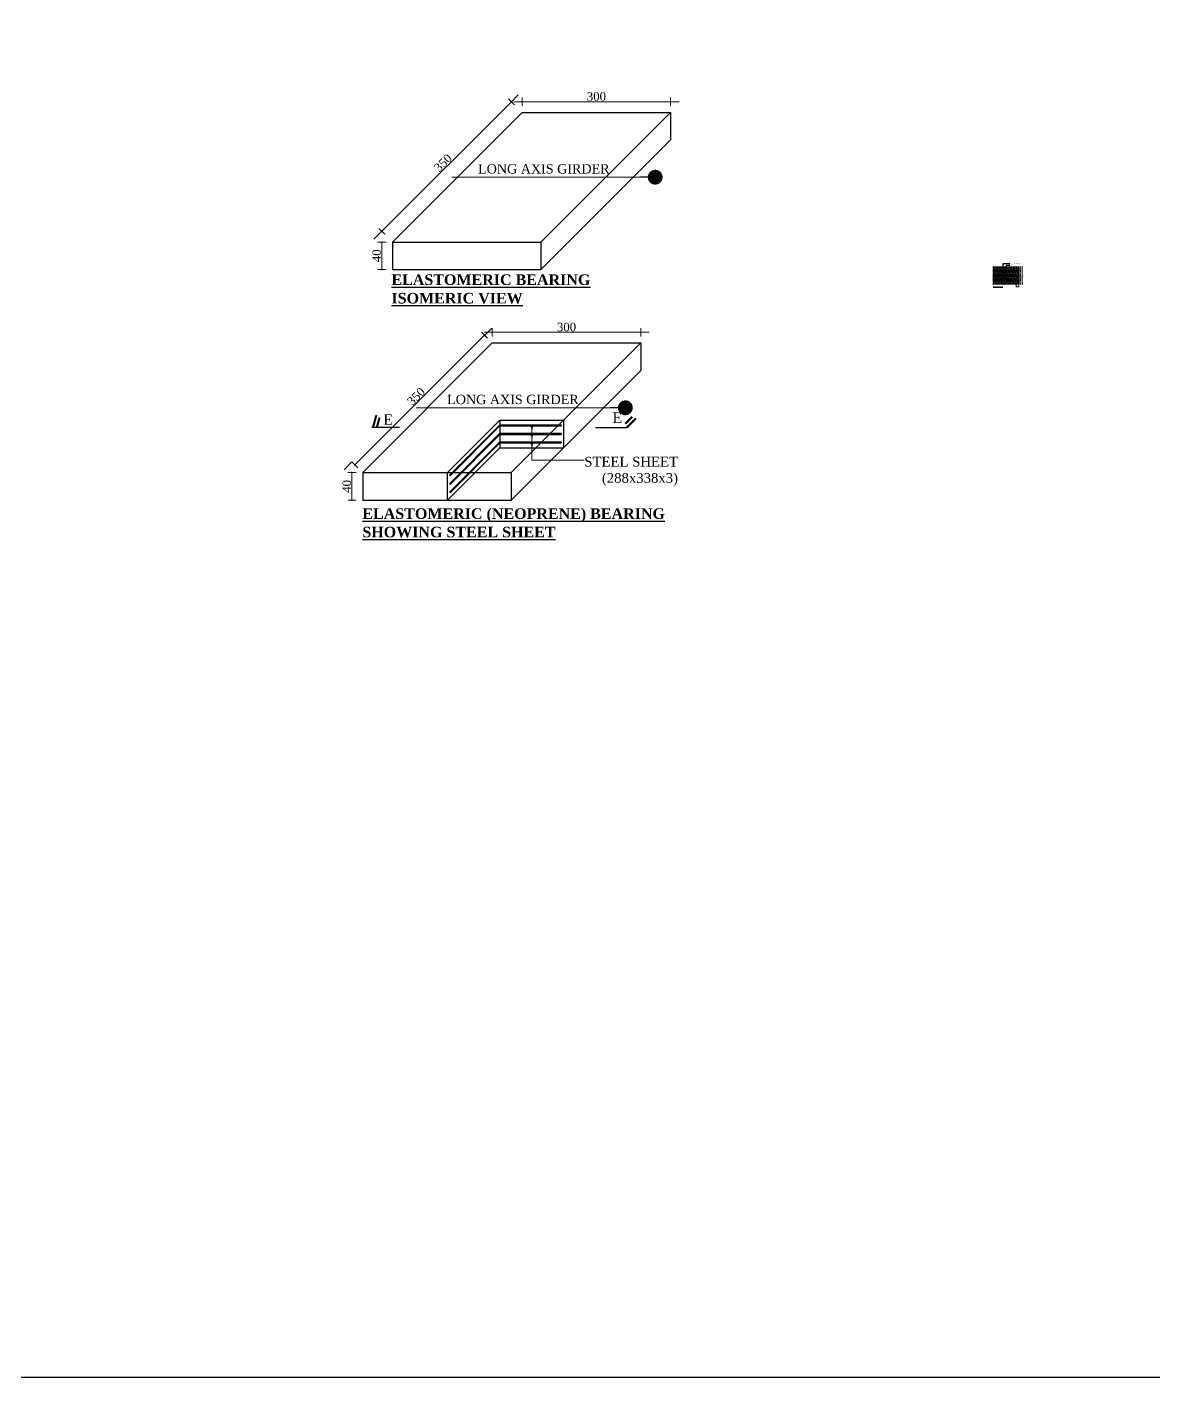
# Model space of a CAD drawing. Header units: millimetres. Extents: x -11624 to 10878, y 376 to 14439.
# Drawn here: x -8865 to -6208, y 2016 to 5198 of the extents above; entities that cross this region are included whole.
import ezdxf

# ---------------------------------------------------------------- set-up
doc = ezdxf.new("R2010")
doc.units = ezdxf.units.MM
doc.header["$LTSCALE"] = 4
for name, color, linetype in [('Bearing  peat', 11, 'Continuous'), ('dim', 4, 'Continuous'), ('Girder Line', 11, 'Continuous'), ('Hatching', 35, 'Continuous'), ('Text', 7, 'Continuous')]:
    doc.layers.add(name, color=color, linetype=linetype)
doc.layers.add('Dimision', color=4, linetype='Continuous', lineweight=18)
doc.styles.get("Standard").update_dxf_attribs({"font": 'times.ttf'})
doc.dimstyles.new('Copy of ISO-90', dxfattribs={"dimtxt": 90, "dimasz": 0.7, "dimexe": 1, "dimexo": 60, "dimgap": 75, "dimtad": 1, "dimdec": 0, "dimlfac": -1, "dimzin": 1, "dimdsep": 46, "dimtxsty": 'Standard', "dimblk": 'DIM', "dimcen": 60, "dimclrd": 256, "dimclre": 256, "dimclrt": 256, "dimadec": 0, "dimazin": 0, "dimtfac": 1, "dimtdec": 0, "dimtix": 1, "dimtofl": 0, "dimtmove": 0, "dimatfit": 3, "dimldrblk": 'DOT', "dimfxl": 60, "dimfxlon": 1, "dimtolj": 1, "dimlwd": -1, "dimarcsym": 0})
doc.dimstyles.new('dim_2', dxfattribs={"dimscale": 0, "dimtxt": 20, "dimasz": 0.025, "dimexe": 10, "dimexo": 10, "dimgap": 2, "dimtad": 1, "dimdec": 0, "dimtxsty": 'Standard', "dimblk": 'D_TIC', "dimcen": 0, "dimclrd": 256, "dimclre": 256, "dimclrt": 256, "dimadec": 0, "dimazin": 0, "dimtfac": 1, "dimtdec": 0, "dimtix": 1, "dimtmove": 0, "dimatfit": 3, "dimldrblk": 'DOT', "dimfxl": 10, "dimfxlon": 1, "dimlwd": -1, "dimlwe": -1, "dimarcsym": 0})
doc.dimstyles.new('ISO-25', dxfattribs={"dimtxt": 15, "dimasz": 15, "dimexe": 20, "dimexo": 10.625, "dimgap": 15, "dimtad": 1, "dimdec": 1, "dimdsep": 46, "dimtxsty": 'Standard', "dimblk": 'DOT', "dimcen": 2.5, "dimclrd": 256, "dimclre": 256, "dimclrt": 256, "dimadec": 0, "dimazin": 0, "dimtfac": 1, "dimtdec": 1, "dimtix": 1, "dimtmove": 0, "dimatfit": 3, "dimldrblk": 'DOT', "dimfxl": 1, "dimlwd": -1, "dimarcsym": 0})

# ---------------------------------------------------------------- blocks, each defined once
blk = doc.blocks.new('D_TIC')
at = {"layer": 'Dimision', "ltscale": 5}
for p, q in [((-60, 0), (60, 0)), ((0, 60), (0, -60))]:
    blk.add_line(p, q, dxfattribs=at)
at = {"layer": 'Dimision', "ltscale": 5, "const_width": 20}
blk.add_lwpolyline([(-10, 0, 1), (10, 0, 1)], format="xyb", close=True, dxfattribs=at)
blk = doc.blocks.new('*D16')
at = {"layer": 'Defpoints', "color": 0, "linetype": 'Continuous', "ltscale": 0.1, "transparency": 16777216}
for p in [(-6526.8, 4632.7), (-6526.8, 4592.7), (-6518.6, 4592.7)]:
    blk.add_point(p, dxfattribs=at)
at = {"layer": 'Dimision', "ltscale": 0.1, "transparency": 16777216}
for p, q in [((-6518.6, 4632.7), (-6517.1, 4632.7)), ((-6518.6, 4632.7), (-6518.6, 4592.8)), ((-6518.6, 4592.7), (-6517.1, 4592.7))]:
    blk.add_line(p, q, dxfattribs=at)
at = {"layer": 'Dimision', "linetype": 'Continuous', "ltscale": 0.1, "transparency": 16777216, "xscale": 0.015, "yscale": 0.015, "zscale": 0.015}
for p, rotation in [((-6518.6, 4632.7), 90), ((-6518.6, 4592.7), 270)]:
    blk.add_blockref('D_TIC', p, dxfattribs=dict(at, rotation=rotation))
at = {"layer": 'Dimision', "linetype": 'Continuous', "ltscale": 0.1, "transparency": 16777216, "insert": (-6516.8, 4610.9), "char_height": 1.5, "attachment_point": 5, "rotation": 90}
blk.add_mtext('40', dxfattribs=at)
blk = doc.blocks.new('_Dot')
at = {"color": 0, "linetype": 'ByBlock', "lineweight": -2}
blk.add_line((-0.5, 0), (-1, 0), dxfattribs=at)
at = {"color": 0, "linetype": 'ByBlock', "const_width": 0.5}
blk.add_lwpolyline([(-0.25, 0, 1), (0.25, 0, 1)], format="xyb", close=True, dxfattribs=at)
blk = doc.blocks.new('*D17')
at = {"layer": 'Defpoints', "color": 0, "linetype": 'Continuous', "ltscale": 0.1, "transparency": 16777216}
for p in [(-6526.8, 4585.9), (-6532.8, 4582.8), (-6526.8, 4582.8)]:
    blk.add_point(p, dxfattribs=at)
at = {"layer": 'Dimision', "ltscale": 0.1, "transparency": 16777216}
for p, q in [((-6532.8, 4585.9), (-6532.8, 4590.9)), ((-6532.8, 4585.9), (-6526.8, 4585.9)), ((-6526.8, 4585.9), (-6526.8, 4590.9))]:
    blk.add_line(p, q, dxfattribs=at)
at = {"layer": 'Dimision', "linetype": 'Continuous', "ltscale": 0.1, "transparency": 16777216, "xscale": 0.015, "yscale": 0.015, "zscale": 0.015, "rotation": 180}
blk.add_blockref('D_TIC', (-6532.8, 4585.9), dxfattribs=at)
at = {"layer": 'Dimision', "linetype": 'Continuous', "ltscale": 0.1, "transparency": 16777216, "xscale": 0.015, "yscale": 0.015, "zscale": 0.015}
blk.add_blockref('D_TIC', (-6526.8, 4585.9), dxfattribs=at)
at = {"layer": 'Dimision', "linetype": 'Continuous', "ltscale": 0.1, "transparency": 16777216, "insert": (-6529.8, 4588.7), "char_height": 1.5, "attachment_point": 5}
blk.add_mtext('6', dxfattribs=at)
blk = doc.blocks.new('*D175')
at = {"layer": 'Defpoints', "color": 0, "linetype": 'Continuous', "ltscale": 0.1, "transparency": 16777216}
for p in [(-6534.3, 4624.7), (-6526.8, 4632.7), (-6523.3, 4632.7)]:
    blk.add_point(p, dxfattribs=at)
at = {"layer": 'Dimision', "ltscale": 0.1, "transparency": 16777216}
for p, q in [((-6523.3, 4632.7), (-6521.8, 4632.7)), ((-6523.3, 4624.8), (-6523.3, 4632.7)), ((-6523.3, 4624.7), (-6521.8, 4624.7))]:
    blk.add_line(p, q, dxfattribs=at)
at = {"layer": 'Dimision', "linetype": 'Continuous', "ltscale": 0.1, "transparency": 16777216, "xscale": 0.015, "yscale": 0.015, "zscale": 0.015}
for p, rotation in [((-6523.3, 4632.7), 90), ((-6523.3, 4624.7), 270)]:
    blk.add_blockref('D_TIC', p, dxfattribs=dict(at, rotation=rotation))
at = {"layer": 'Dimision', "linetype": 'Continuous', "ltscale": 0.1, "transparency": 16777216, "insert": (-6521.6, 4628.7), "char_height": 1.5, "attachment_point": 5, "rotation": 90}
blk.add_mtext('8', dxfattribs=at)
blk = doc.blocks.new('*D64')
at = {"layer": 'Defpoints', "color": 0, "transparency": 16777216}
for p in [(-8003.3, 4691.6), (-8028.5, 4626.6), (-8003.3, 4626.6)]:
    blk.add_point(p, dxfattribs=at)
at = {"layer": 'Dimision', "transparency": 16777216}
for p, q in [((-8018.5, 4691.6), (-8038.5, 4691.6)), ((-8028.5, 4691.5), (-8028.5, 4626.6)), ((-8018.5, 4626.6), (-8038.5, 4626.6))]:
    blk.add_line(p, q, dxfattribs=at)
at = {"layer": 'Dimision', "transparency": 16777216, "xscale": 0.025, "yscale": 0.025, "zscale": 0.025}
for p, rotation in [((-8028.5, 4691.6), 90), ((-8028.5, 4626.6), 270)]:
    blk.add_blockref('D_TIC', p, dxfattribs=dict(at, rotation=rotation))
at = {"layer": 'Dimision', "transparency": 16777216, "insert": (-8040.7, 4659.1), "char_height": 20, "attachment_point": 5, "rotation": 90}
blk.add_mtext('40', dxfattribs=at)
blk = doc.blocks.new('*D181')
at = {"layer": 'Defpoints', "color": 0, "transparency": 16777216}
for p in [(-7697.6, 4997.2), (-8028.5, 4716.8), (-8003.3, 4691.6)]:
    blk.add_point(p, dxfattribs=at)
at = {"layer": 'Dimision', "transparency": 16777216}
for p, q in [((-7715.8, 5015.3), (-7729.9, 5029.5)), ((-7722.9, 5022.4), (-8028.5, 4716.8)), ((-8021.4, 4709.7), (-8035.6, 4723.8))]:
    blk.add_line(p, q, dxfattribs=at)
at = {"layer": 'Dimision', "transparency": 16777216, "xscale": 0.025, "yscale": 0.025, "zscale": 0.025}
for p, rotation in [((-7722.8, 5022.4), 45), ((-8028.5, 4716.8), 225)]:
    blk.add_blockref('D_TIC', p, dxfattribs=dict(at, rotation=rotation))
at = {"layer": 'Dimision', "transparency": 16777216, "insert": (-7884.3, 4878.2), "char_height": 20, "attachment_point": 5, "rotation": 45}
blk.add_mtext('350', dxfattribs=at)
blk = doc.blocks.new('*D182')
at = {"layer": 'Defpoints', "color": 0, "transparency": 16777216}
for p in [(-7697.6, 4997.2), (-7347.6, 5022.4), (-7347.6, 4997.2)]:
    blk.add_point(p, dxfattribs=at)
at = {"layer": 'Dimision', "transparency": 16777216}
for p, q in [((-7697.6, 5012.4), (-7697.6, 5032.4)), ((-7347.6, 5012.4), (-7347.6, 5032.4)), ((-7697.6, 5022.4), (-7347.7, 5022.4))]:
    blk.add_line(p, q, dxfattribs=at)
at = {"layer": 'Dimision', "transparency": 16777216, "xscale": 0.025, "yscale": 0.025, "zscale": 0.025, "rotation": 180}
blk.add_blockref('D_TIC', (-7697.6, 5022.4), dxfattribs=at)
at = {"layer": 'Dimision', "transparency": 16777216, "xscale": 0.025, "yscale": 0.025, "zscale": 0.025}
blk.add_blockref('D_TIC', (-7347.6, 5022.4), dxfattribs=at)
at = {"layer": 'Dimision', "transparency": 16777216, "insert": (-7522.6, 5034.6), "char_height": 20, "attachment_point": 5}
blk.add_mtext('300', dxfattribs=at)
blk = doc.blocks.new('*D65')
at = {"layer": 'Defpoints', "color": 0, "transparency": 16777216}
for p in [(-8073.6, 4147.9), (-8098.8, 4082.9), (-8073.6, 4082.9)]:
    blk.add_point(p, dxfattribs=at)
at = {"layer": 'Dimision', "transparency": 16777216}
for p, q in [((-8088.8, 4147.9), (-8108.8, 4147.9)), ((-8098.8, 4147.9), (-8098.8, 4083)), ((-8088.8, 4082.9), (-8108.8, 4082.9))]:
    blk.add_line(p, q, dxfattribs=at)
at = {"layer": 'Dimision', "transparency": 16777216, "xscale": 0.025, "yscale": 0.025, "zscale": 0.025}
for p, rotation in [((-8098.8, 4147.9), 90), ((-8098.8, 4082.9), 270)]:
    blk.add_blockref('D_TIC', p, dxfattribs=dict(at, rotation=rotation))
at = {"layer": 'Dimision', "transparency": 16777216, "insert": (-8111, 4115.4), "char_height": 20, "attachment_point": 5, "rotation": 90}
blk.add_mtext('40', dxfattribs=at)
blk = doc.blocks.new('*D183')
at = {"layer": 'Defpoints', "color": 0, "transparency": 16777216}
for p in [(-7768, 4453.6), (-8091.8, 4166.1), (-8073.6, 4147.9)]:
    blk.add_point(p, dxfattribs=at)
at = {"layer": 'Dimision', "transparency": 16777216}
for p, q in [((-7786.2, 4471.7), (-8091.8, 4166.1)), ((-7779.1, 4464.7), (-7793.2, 4478.8)), ((-8084.7, 4159), (-8098.9, 4173.2))]:
    blk.add_line(p, q, dxfattribs=at)
at = {"layer": 'Dimision', "transparency": 16777216, "xscale": 0.025, "yscale": 0.025, "zscale": 0.025}
for p, rotation in [((-7786.1, 4471.7), 45), ((-8091.8, 4166.1), 225)]:
    blk.add_blockref('D_TIC', p, dxfattribs=dict(at, rotation=rotation))
at = {"layer": 'Dimision', "transparency": 16777216, "insert": (-7947.6, 4327.5), "char_height": 20, "attachment_point": 5, "rotation": 45}
blk.add_mtext('350', dxfattribs=at)
blk = doc.blocks.new('*D184')
at = {"layer": 'Defpoints', "color": 0, "transparency": 16777216}
for p in [(-7418, 4478.8), (-7768, 4453.6), (-7418, 4453.6)]:
    blk.add_point(p, dxfattribs=at)
at = {"layer": 'Dimision', "transparency": 16777216}
for p, q in [((-7768, 4468.8), (-7768, 4488.8)), ((-7418, 4468.8), (-7418, 4488.8)), ((-7768, 4478.8), (-7418, 4478.8))]:
    blk.add_line(p, q, dxfattribs=at)
at = {"layer": 'Dimision', "transparency": 16777216, "xscale": 0.025, "yscale": 0.025, "zscale": 0.025, "rotation": 180}
blk.add_blockref('D_TIC', (-7768, 4478.8), dxfattribs=at)
at = {"layer": 'Dimision', "transparency": 16777216, "xscale": 0.025, "yscale": 0.025, "zscale": 0.025}
blk.add_blockref('D_TIC', (-7418, 4478.8), dxfattribs=at)
at = {"layer": 'Dimision', "transparency": 16777216, "insert": (-7593, 4491), "char_height": 20, "attachment_point": 5}
blk.add_mtext('300', dxfattribs=at)
blk = doc.blocks.new('DIM')
at = {"layer": 'dim'}
for p, q in [((0, -101.4), (0, 101.4)), ((-101.4, 0), (101.4, 0))]:
    blk.add_line(p, q, dxfattribs=at)
at = {"layer": 'dim', "const_width": 25.35}
blk.add_lwpolyline([(-12.68, 0, 1), (12.68, 0, 1)], format="xyb", close=True, dxfattribs=at)
blk = doc.blocks.new('*D186')
at = {"layer": 'Defpoints', "color": 0, "linetype": 'Continuous', "ltscale": 0.1, "transparency": 16777216}
for p in [(-6534.3, 4624.7), (-6534.3, 4621.7), (-6523.3, 4621.7)]:
    blk.add_point(p, dxfattribs=at)
at = {"layer": 'Dimision', "ltscale": 0.1, "transparency": 16777216}
for p, q in [((-6523.3, 4624.7), (-6521.8, 4624.7)), ((-6523.3, 4624.7), (-6523.3, 4621.8)), ((-6523.3, 4621.7), (-6521.8, 4621.7))]:
    blk.add_line(p, q, dxfattribs=at)
at = {"layer": 'Dimision', "linetype": 'Continuous', "ltscale": 0.1, "transparency": 16777216, "xscale": 0.015, "yscale": 0.015, "zscale": 0.015}
for p, rotation in [((-6523.3, 4624.7), 90), ((-6523.3, 4621.7), 270)]:
    blk.add_blockref('D_TIC', p, dxfattribs=dict(at, rotation=rotation))
at = {"layer": 'Dimision', "linetype": 'Continuous', "ltscale": 0.1, "transparency": 16777216, "insert": (-6521.6, 4623.2), "char_height": 1.5, "attachment_point": 5, "rotation": 90}
blk.add_mtext('3', dxfattribs=at)
blk = doc.blocks.new('*D187')
at = {"layer": 'Defpoints', "color": 0, "linetype": 'Continuous', "ltscale": 0.1, "transparency": 16777216}
for p in [(-6534.3, 4621.7), (-6534.3, 4614.2), (-6523.3, 4614.2)]:
    blk.add_point(p, dxfattribs=at)
at = {"layer": 'Dimision', "ltscale": 0.1, "transparency": 16777216}
for p, q in [((-6523.3, 4621.7), (-6521.8, 4621.7)), ((-6523.3, 4621.7), (-6523.3, 4614.3)), ((-6523.3, 4614.2), (-6521.8, 4614.2))]:
    blk.add_line(p, q, dxfattribs=at)
at = {"layer": 'Dimision', "linetype": 'Continuous', "ltscale": 0.1, "transparency": 16777216, "xscale": 0.015, "yscale": 0.015, "zscale": 0.015}
for p, rotation in [((-6523.3, 4621.7), 90), ((-6523.3, 4614.2), 270)]:
    blk.add_blockref('D_TIC', p, dxfattribs=dict(at, rotation=rotation))
at = {"layer": 'Dimision', "linetype": 'Continuous', "ltscale": 0.1, "transparency": 16777216, "insert": (-6521.6, 4618), "char_height": 1.5, "attachment_point": 5, "rotation": 90}
blk.add_mtext('8', dxfattribs=at)
blk = doc.blocks.new('*D188')
at = {"layer": 'Defpoints', "color": 0, "linetype": 'Continuous', "ltscale": 0.1, "transparency": 16777216}
for p in [(-6534.3, 4614.2), (-6534.3, 4611.2), (-6523.3, 4611.2)]:
    blk.add_point(p, dxfattribs=at)
at = {"layer": 'Dimision', "ltscale": 0.1, "transparency": 16777216}
for p, q in [((-6523.3, 4614.2), (-6521.8, 4614.2)), ((-6523.3, 4614.2), (-6523.3, 4611.3)), ((-6523.3, 4611.2), (-6521.8, 4611.2))]:
    blk.add_line(p, q, dxfattribs=at)
at = {"layer": 'Dimision', "linetype": 'Continuous', "ltscale": 0.1, "transparency": 16777216, "xscale": 0.015, "yscale": 0.015, "zscale": 0.015}
for p, rotation in [((-6523.3, 4614.2), 90), ((-6523.3, 4611.2), 270)]:
    blk.add_blockref('D_TIC', p, dxfattribs=dict(at, rotation=rotation))
at = {"layer": 'Dimision', "linetype": 'Continuous', "ltscale": 0.1, "transparency": 16777216, "insert": (-6521.6, 4612.7), "char_height": 1.5, "attachment_point": 5, "rotation": 90}
blk.add_mtext('3', dxfattribs=at)
blk = doc.blocks.new('*D189')
at = {"layer": 'Defpoints', "color": 0, "linetype": 'Continuous', "ltscale": 0.1, "transparency": 16777216}
for p in [(-6534.3, 4611.2), (-6534.3, 4603.7), (-6523.3, 4603.7)]:
    blk.add_point(p, dxfattribs=at)
at = {"layer": 'Dimision', "ltscale": 0.1, "transparency": 16777216}
for p, q in [((-6523.3, 4611.2), (-6521.8, 4611.2)), ((-6523.3, 4611.2), (-6523.3, 4603.8)), ((-6523.3, 4603.7), (-6521.8, 4603.7))]:
    blk.add_line(p, q, dxfattribs=at)
at = {"layer": 'Dimision', "linetype": 'Continuous', "ltscale": 0.1, "transparency": 16777216, "xscale": 0.015, "yscale": 0.015, "zscale": 0.015}
for p, rotation in [((-6523.3, 4611.2), 90), ((-6523.3, 4603.7), 270)]:
    blk.add_blockref('D_TIC', p, dxfattribs=dict(at, rotation=rotation))
at = {"layer": 'Dimision', "linetype": 'Continuous', "ltscale": 0.1, "transparency": 16777216, "insert": (-6521.6, 4607.5), "char_height": 1.5, "attachment_point": 5, "rotation": 90}
blk.add_mtext('8', dxfattribs=at)
blk = doc.blocks.new('*D190')
at = {"layer": 'Defpoints', "color": 0, "linetype": 'Continuous', "ltscale": 0.1, "transparency": 16777216}
for p in [(-6534.3, 4603.7), (-6534.3, 4600.7), (-6523.3, 4600.7)]:
    blk.add_point(p, dxfattribs=at)
at = {"layer": 'Dimision', "ltscale": 0.1, "transparency": 16777216}
for p, q in [((-6523.3, 4603.7), (-6521.8, 4603.7)), ((-6523.3, 4603.7), (-6523.3, 4600.8)), ((-6523.3, 4600.7), (-6521.8, 4600.7))]:
    blk.add_line(p, q, dxfattribs=at)
at = {"layer": 'Dimision', "linetype": 'Continuous', "ltscale": 0.1, "transparency": 16777216, "xscale": 0.015, "yscale": 0.015, "zscale": 0.015}
for p, rotation in [((-6523.3, 4603.7), 90), ((-6523.3, 4600.7), 270)]:
    blk.add_blockref('D_TIC', p, dxfattribs=dict(at, rotation=rotation))
at = {"layer": 'Dimision', "linetype": 'Continuous', "ltscale": 0.1, "transparency": 16777216, "insert": (-6521.6, 4602.2), "char_height": 1.5, "attachment_point": 5, "rotation": 90}
blk.add_mtext('3', dxfattribs=at)
blk = doc.blocks.new('*D191')
at = {"layer": 'Defpoints', "color": 0, "linetype": 'Continuous', "ltscale": 0.1, "transparency": 16777216}
for p in [(-6534.3, 4600.7), (-6526.8, 4592.7), (-6523.3, 4592.7)]:
    blk.add_point(p, dxfattribs=at)
at = {"layer": 'Dimision', "ltscale": 0.1, "transparency": 16777216}
for p, q in [((-6523.3, 4600.7), (-6521.8, 4600.7)), ((-6523.3, 4600.7), (-6523.3, 4592.8)), ((-6523.3, 4592.7), (-6521.8, 4592.7))]:
    blk.add_line(p, q, dxfattribs=at)
at = {"layer": 'Dimision', "linetype": 'Continuous', "ltscale": 0.1, "transparency": 16777216, "xscale": 0.015, "yscale": 0.015, "zscale": 0.015}
for p, rotation in [((-6523.3, 4600.7), 90), ((-6523.3, 4592.7), 270)]:
    blk.add_blockref('D_TIC', p, dxfattribs=dict(at, rotation=rotation))
at = {"layer": 'Dimision', "linetype": 'Continuous', "ltscale": 0.1, "transparency": 16777216, "insert": (-6521.6, 4596.7), "char_height": 1.5, "attachment_point": 5, "rotation": 90}
blk.add_mtext('8', dxfattribs=at)

msp = doc.modelspace()

# ---------------------------------------------------------------- hatches: boundary and pattern name
at = {"layer": 'Hatching', "linetype": 'Continuous'}
h = msp.add_hatch(dxfattribs=at)
h.set_pattern_fill('DOTS', color=256, scale=0.5, angle=60, style=0)
h.paths.add_polyline_path([(-6526.83, 4632.75), (-6586.83, 4632.75), (-6586.83, 4629.88), (-6586.21, 4629.88), (-6587.45, 4628.51), (-6586.83, 4628.51), (-6586.83, 4624.75), (-6534.33, 4624.75, -1), (-6534.33, 4621.75), (-6586.83, 4621.75), (-6586.83, 4618.18), (-6586.21, 4618.18), (-6587.45, 4616.81), (-6586.83, 4616.81), (-6586.83, 4614.25), (-6534.33, 4614.25, -1), (-6534.33, 4611.25), (-6586.83, 4611.25), (-6586.83, 4608.12), (-6586.21, 4608.12), (-6587.45, 4606.75), (-6586.83, 4606.75), (-6586.83, 4603.75), (-6534.33, 4603.75, -1), (-6534.33, 4600.75), (-6586.83, 4600.75), (-6586.83, 4597.7), (-6586.21, 4597.7), (-6587.45, 4596.34), (-6586.83, 4596.34), (-6586.83, 4592.75), (-6526.83, 4592.75)])
h = msp.add_hatch(dxfattribs=at)
h.set_pattern_fill('LINE', color=256, scale=0.23, angle=60, style=0)
h.paths.add_polyline_path([(-6534.33, 4624.75), (-6586.83, 4624.75), (-6586.83, 4621.75), (-6534.33, 4621.75, 1)])
h.paths.add_polyline_path([(-6534.33, 4614.25), (-6586.83, 4614.25), (-6586.83, 4611.25), (-6534.33, 4611.25, 1)])
h.paths.add_polyline_path([(-6534.33, 4603.75), (-6586.83, 4603.75), (-6586.83, 4600.75), (-6534.33, 4600.75, 1)])
at = {"layer": 'Hatching', "linetype": 'Continuous', "ltscale": 0.1}
h = msp.add_hatch(color=256, dxfattribs=at)
h.paths.add_polyline_path([(-7605.89, 4259.67), (-7607.73, 4257.84), (-7605.89, 4257.84)], flags=17)
h.paths.add_polyline_path([(-7605.89, 4260.84), (-7749.89, 4260.84), (-7749.89, 4257.84), (-7607.73, 4257.84), (-7605.89, 4259.67)])
h.paths.add_polyline_path([(-7749.89, 4257.84), (-7749.89, 4260.84), (-7867.64, 4143.09), (-7867.64, 4141.93), (-7865.8, 4141.93)])
h.paths.add_polyline_path([(-7865.8, 4141.93), (-7867.64, 4141.93), (-7867.64, 4140.09)])
h = msp.add_hatch(color=256, dxfattribs=at)
h.paths.add_polyline_path([(-7605.89, 4239.67), (-7607.73, 4237.84), (-7605.89, 4237.84)], flags=17)
h.paths.add_polyline_path([(-7605.89, 4240.84), (-7749.89, 4240.84), (-7749.89, 4237.84), (-7607.73, 4237.84), (-7605.89, 4239.67)])
h.paths.add_polyline_path([(-7749.89, 4237.84), (-7749.89, 4240.84), (-7867.64, 4123.09), (-7867.64, 4121.93), (-7865.8, 4121.93)])
h.paths.add_polyline_path([(-7865.8, 4121.93), (-7867.64, 4121.93), (-7867.64, 4120.09)])
h = msp.add_hatch(color=256, dxfattribs=at)
h.paths.add_polyline_path([(-7605.89, 4219.67), (-7607.73, 4217.84), (-7605.89, 4217.84)], flags=17)
h.paths.add_polyline_path([(-7605.89, 4220.84), (-7749.89, 4220.84), (-7749.89, 4217.84), (-7607.73, 4217.84), (-7605.89, 4219.67)])
h.paths.add_polyline_path([(-7749.89, 4217.84), (-7749.89, 4220.84), (-7867.64, 4103.09), (-7867.64, 4101.93), (-7865.8, 4101.93)])
h.paths.add_polyline_path([(-7865.8, 4101.93), (-7867.64, 4101.93), (-7867.64, 4100.09)])

# ---------------------------------------------------------------- linework, layer by layer
at = {"layer": 'Bearing  peat', "linetype": 'Continuous', "ltscale": 3}
for p, q in [((-8003.28, 4691.56), (-7697.63, 4997.21)), ((-7697.63, 4997.21), (-7347.63, 4997.21)), ((-7653.28, 4691.56), (-7347.63, 4997.21)), ((-7347.63, 4997.21), (-7347.63, 4932.21)), ((-7653.28, 4626.56), (-7347.63, 4932.21)), ((-8003.28, 4691.56), (-7653.28, 4691.56)), ((-8003.28, 4691.56), (-8003.28, 4626.56)), ((-7653.28, 4691.56), (-7653.28, 4626.56)), ((-8003.28, 4626.56), (-7653.28, 4626.56)), ((-6586.83, 4632.75), (-6526.83, 4632.75)), ((-6526.83, 4592.75), (-6526.83, 4632.75)), ((-6586.83, 4592.75), (-6526.83, 4592.75)), ((-8073.64, 4147.93), (-7767.99, 4453.58)), ((-7767.99, 4453.58), (-7417.99, 4453.58)), ((-7723.64, 4147.93), (-7417.99, 4453.58)), ((-7417.99, 4453.58), (-7417.99, 4388.58)), ((-7723.64, 4082.93), (-7417.99, 4388.58)), ((-7873.64, 4147.93), (-7749.89, 4271.67)), ((-7749.89, 4271.84), (-7599.89, 4271.84)), ((-7749.89, 4271.67), (-7749.89, 4206.67)), ((-7599.89, 4271.67), (-7599.89, 4206.67)), ((-7867.64, 4143.16), (-7749.89, 4260.9)), ((-7867.64, 4140.16), (-7749.89, 4257.9)), ((-7867.64, 4123.09), (-7749.89, 4240.84)), ((-7867.64, 4120.09), (-7749.89, 4237.84)), ((-7749.89, 4260.84), (-7605.89, 4260.84)), ((-7749.89, 4257.84), (-7605.89, 4257.84)), ((-7749.89, 4240.84), (-7605.89, 4240.84)), ((-7749.89, 4237.84), (-7605.89, 4237.84)), ((-7605.89, 4260.84), (-7605.89, 4257.84)), ((-7605.89, 4240.84), (-7605.89, 4237.84)), ((-7873.64, 4082.93), (-7749.89, 4206.67)), ((-7867.64, 4103.09), (-7749.89, 4220.84)), ((-7867.64, 4100.09), (-7749.89, 4217.84)), ((-7749.89, 4220.84), (-7605.89, 4220.84)), ((-7749.89, 4217.84), (-7605.89, 4217.84)), ((-7749.89, 4206.67), (-7599.89, 4206.67)), ((-7605.89, 4220.84), (-7605.89, 4217.84)), ((-8073.64, 4147.93), (-7723.64, 4147.93)), ((-8073.64, 4147.93), (-8073.64, 4082.93)), ((-7873.64, 4082.93), (-7873.64, 4147.93)), ((-7867.64, 4140.16), (-7867.64, 4143.16)), ((-7723.64, 4147.93), (-7723.64, 4082.93)), ((-7867.64, 4120.09), (-7867.64, 4123.09)), ((-8073.64, 4082.93), (-7723.64, 4082.93)), ((-7867.64, 4100.09), (-7867.64, 4103.09))]:
    msp.add_line(p, q, dxfattribs=at)
at = {"layer": 'Defpoints', "linetype": 'Continuous', "ltscale": 3}
msp.add_lwpolyline([(-11624.29, 2015.74), (-791.75, 2015.74), (-791.75, 7800.39), (-11624.29, 7800.39)], close=True, dxfattribs=at)
at = {"layer": 'Dimision', "linetype": 'Continuous', "lineweight": 0}
for p, q in [((-7722.84, 5022.42), (-7706.73, 5038.42)), ((-7697.63, 5022.42), (-7717.63, 5022.42)), ((-7347.63, 5022.42), (-7327.63, 5022.42)), ((-8028.49, 4716.77), (-8047.19, 4698.11)), ((-7766.93, 4478.79), (-7786.93, 4478.79)), ((-7417.99, 4478.79), (-7397.99, 4478.79)), ((-8098.85, 4173.14), (-8117.54, 4154.48))]:
    msp.add_line(p, q, dxfattribs=at)
at = {"layer": 'Dimision', "linetype": 'Continuous', "ltscale": 3}
for p, q in [((-6586.21, 4629.88), (-6587.45, 4628.51)), ((-6587.45, 4628.51), (-6586.83, 4628.51)), ((-6586.21, 4618.18), (-6587.45, 4616.81)), ((-6587.45, 4616.81), (-6586.83, 4616.81)), ((-6586.83, 4629.88), (-6586.83, 4633)), ((-6586.83, 4629.88), (-6586.21, 4629.88)), ((-6586.83, 4618.18), (-6586.83, 4628.51)), ((-6586.83, 4618.18), (-6586.21, 4618.18)), ((-6586.83, 4608.12), (-6586.83, 4616.81)), ((-6586.21, 4608.12), (-6587.45, 4606.75)), ((-6587.45, 4606.75), (-6586.83, 4606.75)), ((-6586.21, 4597.7), (-6587.45, 4596.34)), ((-6587.45, 4596.34), (-6586.83, 4596.34)), ((-6586.83, 4608.12), (-6586.21, 4608.12)), ((-6586.83, 4597.7), (-6586.83, 4606.75)), ((-6586.83, 4597.7), (-6586.21, 4597.7)), ((-6586.83, 4591.28), (-6586.83, 4596.34))]:
    msp.add_line(p, q, dxfattribs=at)
at = {"layer": 'Dimision'}
msp.add_line((-7785.08, 4472.8), (-7768.98, 4488.79), dxfattribs=at)
at = {"layer": 'Girder Line', "linetype": 'Continuous', "ltscale": 3}
for points in [[(-6586.83, 4621.75), (-6534.33, 4621.75, 1), (-6534.33, 4624.75), (-6586.83, 4624.75)], [(-6586.83, 4611.25), (-6534.33, 4611.25, 1), (-6534.33, 4614.25), (-6586.83, 4614.25)], [(-6586.83, 4600.75), (-6534.33, 4600.75, 1), (-6534.33, 4603.75), (-6586.83, 4603.75)]]:
    msp.add_lwpolyline(points, format="xyb", dxfattribs=at)
at = {"layer": 'Text', "linetype": 'Continuous'}
for p, q in [((-6563.72, 4640.75), (-6547.96, 4640.75)), ((-6555.7, 4637.1), (-6547.85, 4637.1))]:
    msp.add_line(p, q, dxfattribs=at)
at = {"layer": 'Text'}
for p, q in [((-7987.15, 4254.4), (-8051.86, 4254.4)), ((-7524.54, 4254.4), (-7451.05, 4254.4))]:
    msp.add_line(p, q, dxfattribs=at)
at = {"layer": 'Text', "const_width": 5}
for points in [[(-8049.34, 4254.12), (-8041.32, 4283.49)], [(-8039.92, 4255.5), (-8033.84, 4277.76)], [(-7454.52, 4263.27), (-7438.21, 4279.58)], [(-7451.05, 4254.4), (-7429.52, 4275.93)]]:
    msp.add_lwpolyline(points, dxfattribs=at)

# ---------------------------------------------------------------- texts
at = {"layer": 'Girder Line', "char_height": 22, "width": 634.4051, "attachment_point": 1}
for insert in [(-7801.59, 4875.05), (-7874.48, 4331.42)]:
    msp.add_mtext('{\\fTimes New Roman|b0|i0|c0|p18;LONG AXIS GIRDER}', dxfattribs=dict(at, insert=insert))
at = {"layer": 'Text'}
for s, insert, char_height, width, attachment_point in [('{\\fTimes New Roman|b1|i0|c0|p18;\\LELASTOMERIC BEARING}', (-8005.82, 4615.3), 25, 863.7647, 1), ('{\\fTimes New Roman|b1|i0|c0|p18;\\LISOMERIC VIEW}', (-8005.82, 4571.63), 25, 863.7647, 1), ('E', (-8025.24, 4285.62), 25, 993.1373, 1), ('E', (-7484.96, 4289.81), 25, 993.1373, 1), ('\\pt25,600;STEEL SHEET\\P(288x338x3)', (-7330.17, 4185.21), 23, 634.4051, 3), ('{\\fTimes New Roman|b1|i0|c0|p18;\\LELASTOMERIC (NEOPRENE) BEARING}', (-8074.34, 4063.79), 25, 863.7647, 1), ('{\\fTimes New Roman|b1|i0|c0|p18;\\LSHOWING STEEL SHEET}', (-8074.34, 4020.32), 25, 863.7647, 1)]:
    msp.add_mtext(s, dxfattribs=dict(at, insert=insert, char_height=char_height, width=width, attachment_point=attachment_point))
at = {"layer": 'Text', "linetype": 'Continuous', "ltscale": 0.1, "char_height": 1.5, "width": 52.004, "attachment_point": 1}
for s, insert in [('Elastomer', (-6547.01, 4638.39)), ('\\pt36;Steel Sheet (Size 388 x 308 x 3)', (-6546.84, 4641.95))]:
    msp.add_mtext(s, dxfattribs=dict(at, insert=insert))
at = {"layer": 'Text', "linetype": 'Continuous', "insert": (-6587.12, 4587.97), "char_height": 2.25, "attachment_point": 1}
msp.add_mtext('{\\fTimes New Roman|b1|i0|c0|p18;\\LSECTION. E-E}', dxfattribs=at)

# ---------------------------------------------------------------- dimensions: what is measured, and where the dimension line sits
at = {"layer": 'Dimision'}
for p1, p2, distance, picture, middle in [((-7697.63, 4997.21), (-8003.28, 4691.56), -35.65, '*D181', (-7884.27, 4878.2)), ((-7767.99, 4453.58), (-8073.64, 4147.93), -25.68, '*D183', (-7947.58, 4327.52))]:
    dim = msp.add_aligned_dim(p1=p1, p2=p2, distance=distance, text='350', dimstyle='dim_2', override={"dimscale": 1}, dxfattribs=at)
    dim.commit()
    dim.dimension.update_dxf_attribs({"geometry": picture, "text_midpoint": middle})
for base, p1, p2, picture, middle in [((-7347.63, 5022.42), (-7697.63, 4997.21), (-7347.63, 4997.21), '*D182', (-7522.63, 5034.59)), ((-7417.99, 4478.79), (-7767.99, 4453.58), (-7417.99, 4453.58), '*D184', (-7592.99, 4490.96))]:
    dim = msp.add_linear_dim(base=base, p1=p1, p2=p2, text='300', dimstyle='dim_2', override={"dimscale": 1}, dxfattribs=at)
    dim.commit()
    dim.dimension.update_dxf_attribs({"geometry": picture, "text_midpoint": middle})
for base, p1, p2, picture, middle in [((-8028.49, 4626.56), (-8003.28, 4691.56), (-8003.28, 4626.56), '*D64', (-8040.66, 4659.06)), ((-8098.85, 4082.93), (-8073.64, 4147.93), (-8073.64, 4082.93), '*D65', (-8111.02, 4115.43))]:
    dim = msp.add_linear_dim(base=base, p1=p1, p2=p2, angle=90, text='40', dimstyle='dim_2', override={"dimscale": 1}, dxfattribs=at)
    dim.commit()
    dim.dimension.update_dxf_attribs({"geometry": picture, "text_midpoint": middle})
at = {"layer": 'Dimision', "linetype": 'Continuous', "ltscale": 0.1}
for base, p1, p2, picture, middle in [((-6523.35, 4632.75), (-6534.33, 4624.75), (-6526.83, 4632.75), '*D175', (-6521.59, 4628.75)), ((-6523.35, 4621.75), (-6534.33, 4624.75), (-6534.33, 4621.75), '*D186', (-6521.59, 4623.25)), ((-6523.34802737, 4614.24999034), (-6534.33239973, 4621.74999034), (-6534.33239973, 4614.24999034), '*D187', (-6521.58504972, 4617.99999034)), ((-6523.35, 4611.25), (-6534.33, 4614.25), (-6534.33, 4611.25), '*D188', (-6521.59, 4612.75)), ((-6523.34802737, 4603.74999034), (-6534.33239973, 4611.24999034), (-6534.33239973, 4603.74999034), '*D189', (-6521.58504972, 4607.49999034)), ((-6523.35, 4600.75), (-6534.33, 4603.75), (-6534.33, 4600.75), '*D190', (-6521.59, 4602.25)), ((-6523.35, 4592.75), (-6534.33, 4600.75), (-6526.83, 4592.75), '*D191', (-6521.59, 4596.75))]:
    dim = msp.add_linear_dim(base=base, p1=p1, p2=p2, angle=90, dimstyle='dim_2', override={"dimscale": 1, "dimtxt": 1.5, "dimasz": 0.015, "dimexe": 1.5, "dimexo": 12, "dimgap": 1, "dimtad": 2, "dimtmove": 1, "dimfxl": 5}, dxfattribs=at)
    dim.commit()
    dim.dimension.update_dxf_attribs({"geometry": picture, "text_midpoint": middle})
dim = msp.add_linear_dim(base=(-6518.56, 4592.75), p1=(-6526.83, 4632.75), p2=(-6526.83, 4592.75), angle=90, dimstyle='dim_2', override={"dimscale": 1, "dimtxt": 1.5, "dimasz": 0.015, "dimexe": 1.5, "dimexo": 12, "dimgap": 1, "dimtad": 2, "dimtmove": 2, "dimfxl": 5}, dxfattribs=at)
dim.commit()
dim.dimension.update_dxf_attribs({"geometry": '*D16', "text_midpoint": (-6516.78, 4610.85), "dimtype": 160})
at = {"layer": 'Dimision', "color": 6, "linetype": 'Continuous', "ltscale": 0.1}
dim = msp.add_linear_dim(base=(-6526.83, 4585.91), p1=(-6532.83, 4582.76), p2=(-6526.83, 4582.76), text='6', dimstyle='dim_2', override={"dimscale": 1, "dimtxt": 1.5, "dimasz": 0.015, "dimexe": 5}, dxfattribs=at)
dim.commit()
dim.dimension.update_dxf_attribs({"geometry": '*D17', "text_midpoint": (-6529.83, 4585.91), "dimtype": 160})

# ---------------------------------------------------------------- leaders
at = {"layer": 'Dimision', "linetype": 'Continuous', "ltscale": 0.1}
for points, dimstyle, override in [([(-7383.97, 4844.39), (-7863.78, 4844.39)], 'ISO-25', {"dimasz": 35, "dimgap": 15, "dimtad": 0}), ([(-7454.32, 4300.76), (-7947.77, 4300.76)], 'ISO-25', {"dimasz": 35, "dimgap": 15, "dimtad": 0}), ([(-7674.89, 4257.84), (-7674.89, 4177.1), (-7551.41, 4177.1)], 'Copy of ISO-90', {"dimasz": 8, "dimgap": 75, "dimtad": 0}), ([(-7674.89, 4237.84), (-7674.89, 4177.1)], 'Copy of ISO-90', {"dimasz": 8, "dimtad": 0}), ([(-7674.89, 4217.84), (-7674.89, 4177.1), (-7551.41, 4177.1)], 'Copy of ISO-90', {"dimasz": 8, "dimtad": 0})]:
    msp.add_leader(points, dimstyle=dimstyle, override=override, dxfattribs=at)
at = {"layer": 'Text', "linetype": 'Continuous'}
for points, override in [([(-6563.72, 4612.75), (-6563.72, 4640.75)], {"dimasz": 2, "dimtad": 0}), ([(-6563.72, 4601.87), (-6563.72, 4640.75)], {"dimasz": 2, "dimtad": 0}), ([(-6563.72, 4621.75), (-6563.72, 4640.75)], {"dimasz": 2, "dimtad": 0}), ([(-6555.7, 4619.1), (-6555.7, 4637.1)], {"dimasz": 1.25, "dimtad": 0})]:
    msp.add_leader(points, dimstyle='ISO-25', override=override, dxfattribs=at)

doc.saveas('drawing.dxf')
